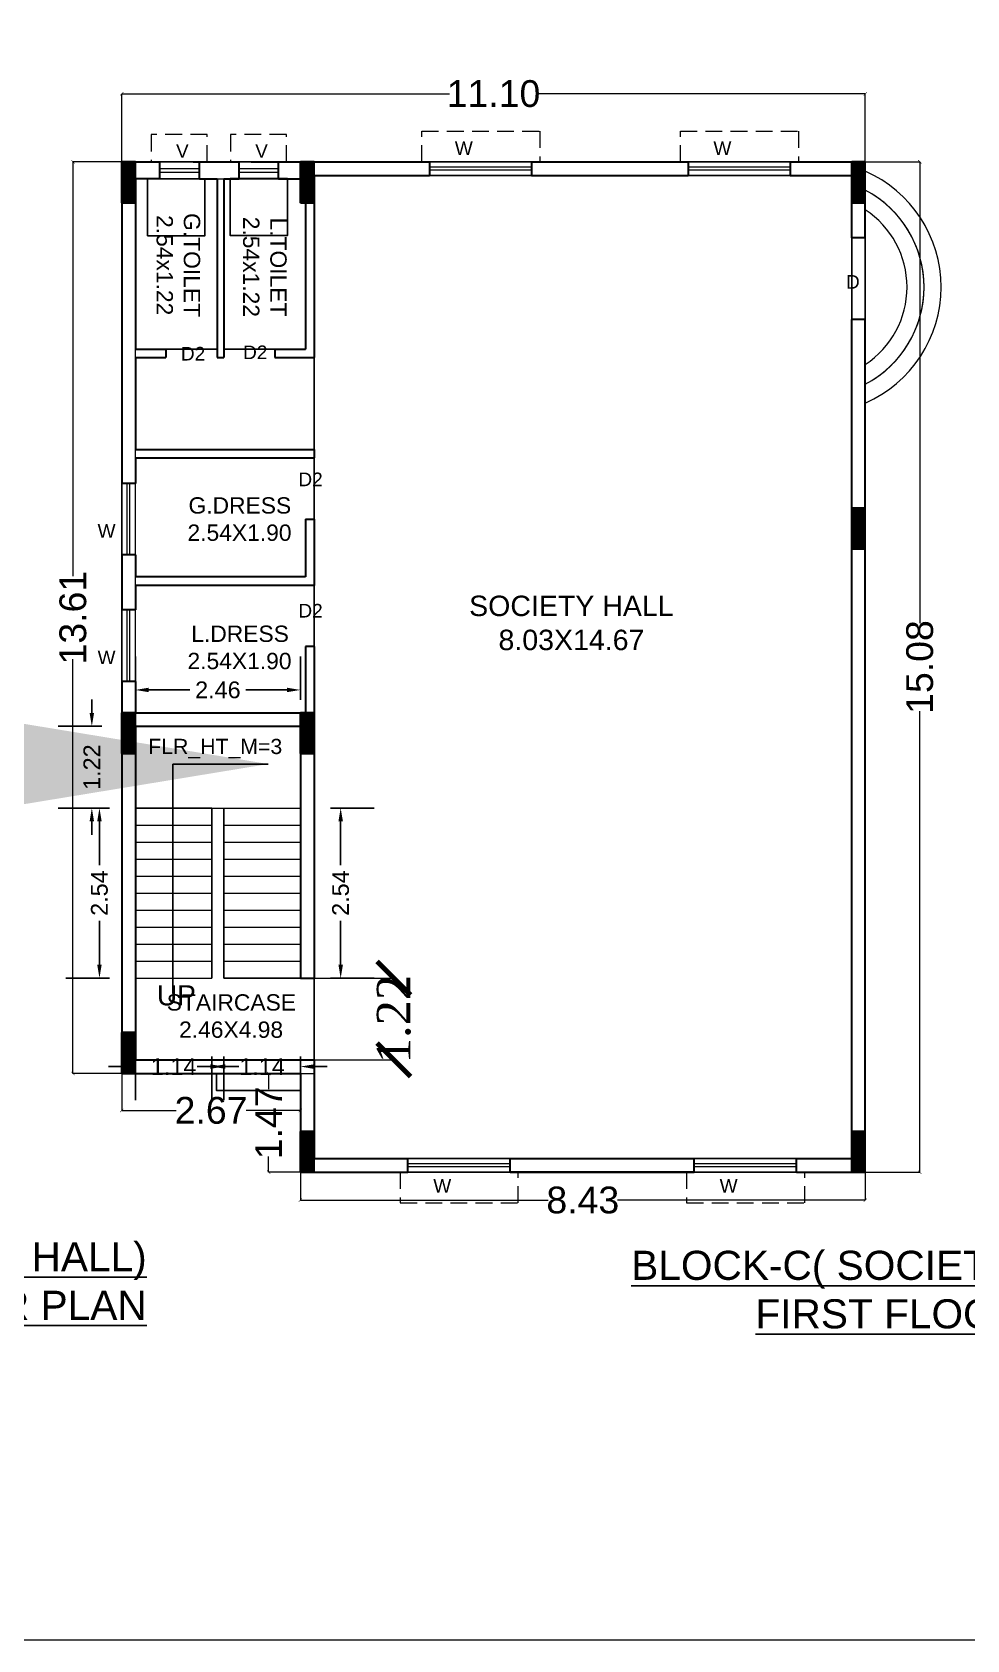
# Model space of a CAD drawing. Header units: metres. Extents: x 0 to 63445, y 32357 to 32804.
# Drawn here: x 63250.41 to 63264.36, y 32720.57 to 32744.57 of the extents above; entities that cross this region are included whole.
import ezdxf

# ---------------------------------------------------------------- set-up
doc = ezdxf.new("R2010")
doc.units = ezdxf.units.M
doc.header["$MEASUREMENT"] = 0
doc.header["$PDMODE"] = 34
doc.header["$PDSIZE"] = -10
doc.linetypes.add('DASHED2', pattern=[0.375, 0.25, -0.125])
doc.layers.get('0').update_dxf_attribs({"lineweight": 25})
for name, color, linetype, plot in [('BLK_3_FLR_1_BATH', 3, 'Continuous', False), ('BLK_3_FLR_1_BLT_UP_AREA', 14, 'Continuous', False), ('BLK_3_FLR_1_WATER_CLOSET', 2, 'Continuous', False)]:
    doc.layers.add(name, color=color, linetype=linetype, plot=plot)
doc.layers.add('BLK_3_FLR_1_CARPET_AREA', color=25, linetype='Continuous')
doc.layers.add('text', color=65, linetype='Continuous')
for name, color, linetype, lineweight in [('BLK_3_FLR_1_EXIT_WIDTH_DOOR', 7, 'Continuous', 0), ('BLK_3_FLR_1_STAIR_1', 7, 'Continuous', 0), ('BLK_3_FLR_1_STAIR_1_FLIGHT_1', 7, 'Continuous', 0), ('BLK_3_FLR_1_STAIR_1_FLIGHT_2', 7, 'Continuous', 0), ('BLK_3_FLR_1_STAIR_1_LANDING_1', 7, 'Continuous', 0), ('BLK_3_FLR_1_UNITFA', 7, 'Continuous', 0), ('COLUMN', 1, 'Continuous', 30), ('DIM', 56, 'Continuous', 20), ('ELEVATION', 142, 'Continuous', 9), ('STEPS', 114, 'Continuous', 20), ('TEXT-2', 65, 'Continuous', 18), ('wall', 7, 'Continuous', 30), ('window', 154, 'Continuous', 9)]:
    doc.layers.add(name, color=color, linetype=linetype, lineweight=lineweight)
doc.styles.add('AutoDCRFont', font='arial.ttf')
doc.styles.add('PreDCRFont', font='arial.ttf', dxfattribs={"height": 0.25})
doc.styles.add('small int', font='arial.ttf', dxfattribs={"height": 18})
doc.styles.get("Standard").update_dxf_attribs({"font": 'arial.ttf', "height": 0.4})
doc.styles.add('style2', font='arial.ttf', dxfattribs={"height": 0.25})
doc.styles.add('TNR', font='times.ttf', dxfattribs={"height": 0.5})
doc.dimstyles.new('ARCHANA', dxfattribs={"dimscale": 0, "dimtxt": 0.5, "dimasz": 0.5, "dimexe": 0, "dimexo": 0, "dimgap": 0, "dimtad": 0, "dimzin": 0, "dimdsep": 46, "dimtxsty": 'TNR', "dimblk": 'ARCHTICK', "dimcen": 0.09, "dimclrd": 36, "dimclre": 36, "dimclrt": 7, "dimadec": 0, "dimazin": 0, "dimtfac": 1, "dimtofl": 0, "dimtmove": 0, "dimatfit": 3, "dimldrblk": 'ARCHTICK', "dimfxl": 1, "dimfrac": 2, "dimtolj": 1, "dimtzin": 0, "dimlwd": -1, "dimlwe": -1, "dimarcsym": 0})
doc.dimstyles.new('Copy of Standard2', dxfattribs={"dimtxt": 0.25, "dimasz": 0.2, "dimexe": 0.5, "dimexo": 0.3, "dimgap": 0.09, "dimtad": 0, "dimtoh": 1, "dimzin": 0, "dimdsep": 46, "dimtxsty": 'PreDCRFont', "dimcen": 0.025, "dimdle": 0.1, "dimadec": 0, "dimazin": 0, "dimtfac": 1, "dimtofl": 0, "dimtmove": 2, "dimatfit": 3, "dimfxl": 0.18, "dimtolj": 1, "dimtzin": 0, "dimarcsym": 0})
doc.dimstyles.new('STD', dxfattribs={"dimtxt": 10, "dimasz": 10, "dimexe": 0, "dimexo": 0, "dimgap": 0.09, "dimtad": 0, "dimdec": 0, "dimzin": 0, "dimdsep": 46, "dimlunit": 4, "dimtxsty": 'small int', "dimcen": 0.09, "dimclrd": 75, "dimclre": 75, "dimadec": 0, "dimazin": 0, "dimtfac": 1, "dimtdec": 0, "dimtofl": 0, "dimtmove": 0, "dimatfit": 3, "dimfxl": 1, "dimtolj": 1, "dimtzin": 0, "dimarcsym": 0})

# ---------------------------------------------------------------- blocks, each defined once
blk = doc.blocks.new('A$C7D115503')
at = {"layer": 'COLUMN', "ltscale": 3}
h = blk.add_hatch(dxfattribs=at)
h.set_pattern_fill('ANSI31', color=256, style=0)
h.paths.add_polyline_path([(-14.36, -11.59), (-6.36, -11.59), (-6.36, 12.41), (-14.36, 12.41)])
at = {"layer": 'COLUMN', "ltscale": 0.05}
for p, q in [((-14.36, 12.41), (-6.36, 12.41)), ((-14.36, 12.41), (-14.36, -11.59)), ((-6.36, 12.41), (-6.36, -11.59)), ((-6.36, -11.59), (-14.36, -11.59))]:
    blk.add_line(p, q, dxfattribs=at)
blk = doc.blocks.new('_ArchTick')
at = {"color": 0, "linetype": 'ByBlock', "const_width": 0.15}
blk.add_lwpolyline([(-0.5, -0.5), (0.5, 0.5)], dxfattribs=at)
blk = doc.blocks.new('*D405')
at = {"layer": 'Defpoints', "color": 0, "ltscale": 3, "transparency": 16777216}
for p in [(63251.748, 32742.634), (63251.02, 32729.028), (63251.748, 32729.028)]:
    blk.add_point(p, dxfattribs=at)
at = {"layer": 'DIM', "ltscale": 3, "transparency": 16777216}
for p, q in [((63251.748, 32742.634), (63251.02, 32742.634)), ((63251.02, 32742.634), (63251.02, 32736.448)), ((63251.02, 32729.028), (63251.02, 32735.213)), ((63251.748, 32729.028), (63251.02, 32729.028))]:
    blk.add_line(p, q, dxfattribs=at)
at = {"layer": 'DIM', "ltscale": 3, "transparency": 16777216, "xscale": 0.05, "yscale": 0.05, "zscale": 0.05}
for p, rotation in [((63251.02, 32742.634), 90), ((63251.02, 32729.028), 270)]:
    blk.add_blockref('_ArchTick', p, dxfattribs=dict(at, rotation=rotation))
at = {"layer": 'DIM', "color": 7, "ltscale": 3, "transparency": 16777216, "insert": (63251.02, 32735.831), "char_height": 0.4, "attachment_point": 5, "rotation": 90}
blk.add_mtext('\\A1;13.61', dxfattribs=at)
blk = doc.blocks.new('*D406')
at = {"layer": 'Defpoints', "color": 0, "ltscale": 3, "transparency": 16777216}
for p in [(63251.748, 32729.028), (63254.415, 32729.028), (63254.415, 32728.475)]:
    blk.add_point(p, dxfattribs=at)
at = {"layer": 'DIM', "ltscale": 3, "transparency": 16777216}
for p, q in [((63251.748, 32729.028), (63251.748, 32728.475)), ((63254.415, 32729.028), (63254.415, 32728.475)), ((63251.748, 32728.475), (63252.559, 32728.475)), ((63254.415, 32728.475), (63253.604, 32728.475))]:
    blk.add_line(p, q, dxfattribs=at)
at = {"layer": 'DIM', "ltscale": 3, "transparency": 16777216, "xscale": 0.05, "yscale": 0.05, "zscale": 0.05, "rotation": 180}
blk.add_blockref('_ArchTick', (63251.748, 32728.475), dxfattribs=at)
at = {"layer": 'DIM', "ltscale": 3, "transparency": 16777216, "xscale": 0.05, "yscale": 0.05, "zscale": 0.05}
blk.add_blockref('_ArchTick', (63254.415, 32728.475), dxfattribs=at)
at = {"layer": 'DIM', "color": 7, "ltscale": 3, "transparency": 16777216, "insert": (63253.081, 32728.475), "char_height": 0.4, "attachment_point": 5}
blk.add_mtext('\\A1;2.67', dxfattribs=at)
blk = doc.blocks.new('*D407')
at = {"layer": 'Defpoints', "color": 0, "ltscale": 3, "transparency": 16777216}
for p in [(63254.415, 32729.028), (63253.941, 32727.554), (63254.415, 32727.554)]:
    blk.add_point(p, dxfattribs=at)
at = {"layer": 'DIM', "ltscale": 3, "transparency": 16777216}
for p, q in [((63254.415, 32729.028), (63253.941, 32729.028)), ((63253.941, 32729.028), (63253.941, 32728.792)), ((63253.941, 32727.554), (63253.941, 32727.79)), ((63254.415, 32727.554), (63253.941, 32727.554))]:
    blk.add_line(p, q, dxfattribs=at)
at = {"layer": 'DIM', "ltscale": 3, "transparency": 16777216, "xscale": 0.05, "yscale": 0.05, "zscale": 0.05}
for p, rotation in [((63253.941, 32729.028), 90), ((63253.941, 32727.554), 270)]:
    blk.add_blockref('_ArchTick', p, dxfattribs=dict(at, rotation=rotation))
at = {"layer": 'DIM', "color": 7, "ltscale": 3, "transparency": 16777216, "insert": (63253.941, 32728.291), "char_height": 0.4, "attachment_point": 5, "rotation": 90}
blk.add_mtext('\\A1;1.47', dxfattribs=at)
blk = doc.blocks.new('*D408')
at = {"layer": 'Defpoints', "color": 0, "ltscale": 3, "transparency": 16777216}
for p in [(63254.415, 32727.554), (63262.848, 32727.554), (63262.848, 32727.137)]:
    blk.add_point(p, dxfattribs=at)
at = {"layer": 'DIM', "ltscale": 3, "transparency": 16777216}
for p, q in [((63254.415, 32727.554), (63254.415, 32727.137)), ((63262.848, 32727.554), (63262.848, 32727.137)), ((63254.415, 32727.137), (63258.112, 32727.137)), ((63262.848, 32727.137), (63259.151, 32727.137))]:
    blk.add_line(p, q, dxfattribs=at)
at = {"layer": 'DIM', "ltscale": 3, "transparency": 16777216, "xscale": 0.05, "yscale": 0.05, "zscale": 0.05, "rotation": 180}
blk.add_blockref('_ArchTick', (63254.415, 32727.137), dxfattribs=at)
at = {"layer": 'DIM', "ltscale": 3, "transparency": 16777216, "xscale": 0.05, "yscale": 0.05, "zscale": 0.05}
blk.add_blockref('_ArchTick', (63262.848, 32727.137), dxfattribs=at)
at = {"layer": 'DIM', "color": 7, "ltscale": 3, "transparency": 16777216, "insert": (63258.631, 32727.137), "char_height": 0.4, "attachment_point": 5}
blk.add_mtext('\\A1;8.43', dxfattribs=at)
blk = doc.blocks.new('*D409')
at = {"layer": 'Defpoints', "color": 0, "ltscale": 3, "transparency": 16777216}
for p in [(63262.848, 32743.65), (63251.748, 32742.634), (63262.848, 32742.634)]:
    blk.add_point(p, dxfattribs=at)
at = {"layer": 'DIM', "ltscale": 3, "transparency": 16777216}
for p, q in [((63251.748, 32742.634), (63251.748, 32743.65)), ((63251.748, 32743.65), (63256.643, 32743.65)), ((63262.848, 32743.65), (63257.953, 32743.65)), ((63262.848, 32742.634), (63262.848, 32743.65))]:
    blk.add_line(p, q, dxfattribs=at)
at = {"layer": 'DIM', "ltscale": 3, "transparency": 16777216, "xscale": 0.05, "yscale": 0.05, "zscale": 0.05, "rotation": 180}
blk.add_blockref('_ArchTick', (63251.748, 32743.65), dxfattribs=at)
at = {"layer": 'DIM', "ltscale": 3, "transparency": 16777216, "xscale": 0.05, "yscale": 0.05, "zscale": 0.05}
blk.add_blockref('_ArchTick', (63262.848, 32743.65), dxfattribs=at)
at = {"layer": 'DIM', "color": 7, "ltscale": 3, "transparency": 16777216, "insert": (63257.298, 32743.65), "char_height": 0.4, "attachment_point": 5}
blk.add_mtext('\\A1;11.10', dxfattribs=at)
blk = doc.blocks.new('*D410')
at = {"layer": 'Defpoints', "color": 0, "ltscale": 3, "transparency": 16777216}
for p in [(63262.848, 32742.634), (63262.848, 32727.554), (63263.662, 32727.554)]:
    blk.add_point(p, dxfattribs=at)
at = {"layer": 'DIM', "ltscale": 3, "transparency": 16777216}
for p, q in [((63262.848, 32742.634), (63263.662, 32742.634)), ((63263.662, 32742.634), (63263.662, 32735.75)), ((63263.662, 32727.554), (63263.662, 32734.437)), ((63262.848, 32727.554), (63263.662, 32727.554))]:
    blk.add_line(p, q, dxfattribs=at)
at = {"layer": 'DIM', "ltscale": 3, "transparency": 16777216, "xscale": 0.05, "yscale": 0.05, "zscale": 0.05}
for p, rotation in [((63263.662, 32742.634), 90), ((63263.662, 32727.554), 270)]:
    blk.add_blockref('_ArchTick', p, dxfattribs=dict(at, rotation=rotation))
at = {"layer": 'DIM', "color": 7, "ltscale": 3, "transparency": 16777216, "insert": (63263.662, 32735.094), "char_height": 0.4, "attachment_point": 5, "rotation": 90}
blk.add_mtext('\\A1;15.08', dxfattribs=at)
blk = doc.blocks.new('*D393')
at = {"layer": 'BLK_3_FLR_1_STAIR_1_FLIGHT_1', "color": 0, "linetype": 'Continuous', "lineweight": -2, "transparency": 16777216}
for p, q in [((63251.565, 32732.99), (63250.915, 32732.99)), ((63251.415, 32732.79), (63251.415, 32732.136)), ((63251.415, 32730.65), (63251.415, 32731.304)), ((63251.565, 32730.45), (63250.915, 32730.45))]:
    blk.add_line(p, q, dxfattribs=at)
at = {"layer": 'BLK_3_FLR_1_STAIR_1_FLIGHT_1', "color": 0, "linetype": 'Continuous', "transparency": 16777216}
for points in [[(63251.382, 32732.79), (63251.448, 32732.79), (63251.415, 32732.99)], [(63251.382, 32730.65), (63251.448, 32730.65), (63251.415, 32730.45)]]:
    blk.add_solid(points, dxfattribs=at)
at = {"layer": 'Defpoints', "color": 0, "linetype": 'Continuous', "transparency": 16777216}
for p in [(63251.951, 32732.99), (63251.415, 32730.45), (63251.951, 32730.45)]:
    blk.add_point(p, dxfattribs=at)
at = {"layer": 'BLK_3_FLR_1_STAIR_1_FLIGHT_1', "color": 0, "linetype": 'Continuous', "transparency": 16777216, "insert": (63251.415, 32731.72), "char_height": 0.25, "attachment_point": 5, "rotation": 90, "style": 'PreDCRFont'}
blk.add_mtext('\\A1;2.54', dxfattribs=at)
blk = doc.blocks.new('*D394')
at = {"layer": 'BLK_3_FLR_1_STAIR_1_FLIGHT_1', "color": 0, "linetype": 'Continuous', "lineweight": -2, "transparency": 16777216}
for p, q in [((63251.951, 32729.281), (63251.951, 32728.631)), ((63253.094, 32729.281), (63253.094, 32728.631)), ((63251.751, 32729.131), (63251.551, 32729.131)), ((63253.294, 32729.131), (63253.494, 32729.131))]:
    blk.add_line(p, q, dxfattribs=at)
at = {"layer": 'BLK_3_FLR_1_STAIR_1_FLIGHT_1', "color": 0, "linetype": 'Continuous', "transparency": 16777216}
for points in [[(63251.751, 32729.164), (63251.751, 32729.097), (63251.951, 32729.131)], [(63253.294, 32729.164), (63253.294, 32729.097), (63253.094, 32729.131)]]:
    blk.add_solid(points, dxfattribs=at)
at = {"layer": 'Defpoints', "color": 0, "linetype": 'Continuous', "transparency": 16777216}
for p in [(63251.951, 32730.45), (63253.094, 32730.45), (63253.094, 32729.131)]:
    blk.add_point(p, dxfattribs=at)
at = {"layer": 'BLK_3_FLR_1_STAIR_1_FLIGHT_1', "color": 0, "linetype": 'Continuous', "transparency": 16777216, "insert": (63252.523, 32729.131), "char_height": 0.25, "attachment_point": 5, "style": 'PreDCRFont'}
blk.add_mtext('\\A1;1.14', dxfattribs=at)
blk = doc.blocks.new('*D395')
at = {"layer": 'BLK_3_FLR_1_STAIR_1_FLIGHT_2', "color": 0, "linetype": 'Continuous', "lineweight": -2, "transparency": 16777216}
for p, q in [((63254.866, 32732.99), (63255.516, 32732.99)), ((63255.016, 32732.79), (63255.016, 32732.136)), ((63255.016, 32730.65), (63255.016, 32731.304)), ((63254.866, 32730.45), (63255.516, 32730.45))]:
    blk.add_line(p, q, dxfattribs=at)
at = {"layer": 'BLK_3_FLR_1_STAIR_1_FLIGHT_2', "color": 0, "linetype": 'Continuous', "transparency": 16777216}
for points in [[(63254.983, 32732.79), (63255.05, 32732.79), (63255.016, 32732.99)], [(63254.983, 32730.65), (63255.05, 32730.65), (63255.016, 32730.45)]]:
    blk.add_solid(points, dxfattribs=at)
at = {"layer": 'Defpoints', "color": 0, "linetype": 'Continuous', "transparency": 16777216}
for p in [(63254.415, 32732.99), (63254.415, 32730.45), (63255.016, 32730.45)]:
    blk.add_point(p, dxfattribs=at)
at = {"layer": 'BLK_3_FLR_1_STAIR_1_FLIGHT_2', "color": 0, "linetype": 'Continuous', "transparency": 16777216, "insert": (63255.016, 32731.72), "char_height": 0.25, "attachment_point": 5, "rotation": 90, "style": 'PreDCRFont'}
blk.add_mtext('\\A1;2.54', dxfattribs=at)
blk = doc.blocks.new('*D396')
at = {"layer": 'BLK_3_FLR_1_STAIR_1_FLIGHT_2', "color": 0, "linetype": 'Continuous', "lineweight": -2, "transparency": 16777216}
for p, q in [((63253.272, 32729.281), (63253.272, 32728.631)), ((63254.415, 32729.281), (63254.415, 32728.631)), ((63253.072, 32729.131), (63252.872, 32729.131)), ((63254.615, 32729.131), (63254.815, 32729.131))]:
    blk.add_line(p, q, dxfattribs=at)
at = {"layer": 'BLK_3_FLR_1_STAIR_1_FLIGHT_2', "color": 0, "linetype": 'Continuous', "transparency": 16777216}
for points in [[(63253.072, 32729.164), (63253.072, 32729.097), (63253.272, 32729.131)], [(63254.615, 32729.164), (63254.615, 32729.097), (63254.415, 32729.131)]]:
    blk.add_solid(points, dxfattribs=at)
at = {"layer": 'Defpoints', "color": 0, "linetype": 'Continuous', "transparency": 16777216}
for p in [(63253.272, 32730.45), (63254.415, 32729.85), (63254.415, 32729.131)]:
    blk.add_point(p, dxfattribs=at)
at = {"layer": 'BLK_3_FLR_1_STAIR_1_FLIGHT_2', "color": 0, "linetype": 'Continuous', "transparency": 16777216, "insert": (63253.843, 32729.131), "char_height": 0.25, "attachment_point": 5, "style": 'PreDCRFont'}
blk.add_mtext('\\A1;1.14', dxfattribs=at)
blk = doc.blocks.new('*D397')
at = {"layer": 'BLK_3_FLR_1_STAIR_1_LANDING_1', "color": 0, "lineweight": -2, "transparency": 16777216}
for p, q in [((63251.301, 32734.409), (63251.301, 32734.609)), ((63251.451, 32734.209), (63250.801, 32734.209)), ((63251.451, 32732.99), (63250.801, 32732.99)), ((63251.301, 32732.79), (63251.301, 32732.59))]:
    blk.add_line(p, q, dxfattribs=at)
at = {"layer": 'BLK_3_FLR_1_STAIR_1_LANDING_1', "color": 0, "transparency": 16777216}
for points in [[(63251.268, 32734.409), (63251.335, 32734.409), (63251.301, 32734.209)], [(63251.268, 32732.79), (63251.335, 32732.79), (63251.301, 32732.99)]]:
    blk.add_solid(points, dxfattribs=at)
at = {"layer": 'Defpoints', "color": 0, "transparency": 16777216}
for p in [(63251.301, 32734.209), (63251.951, 32734.209), (63251.951, 32732.99)]:
    blk.add_point(p, dxfattribs=at)
at = {"layer": 'BLK_3_FLR_1_STAIR_1_LANDING_1', "color": 0, "transparency": 16777216, "insert": (63251.301, 32733.6), "char_height": 0.25, "attachment_point": 5, "rotation": 90, "style": 'PreDCRFont'}
blk.add_mtext('\\A1;1.22', dxfattribs=at)
blk = doc.blocks.new('*D398')
at = {"layer": 'BLK_3_FLR_1_STAIR_1_LANDING_1', "color": 0, "lineweight": -2, "transparency": 16777216}
for p, q in [((63251.951, 32734.602), (63251.951, 32735.252)), ((63254.415, 32734.602), (63254.415, 32735.252)), ((63252.151, 32734.752), (63252.766, 32734.752)), ((63254.215, 32734.752), (63253.6, 32734.752))]:
    blk.add_line(p, q, dxfattribs=at)
at = {"layer": 'BLK_3_FLR_1_STAIR_1_LANDING_1', "color": 0, "transparency": 16777216}
for points in [[(63252.151, 32734.785), (63252.151, 32734.719), (63251.951, 32734.752)], [(63254.215, 32734.785), (63254.215, 32734.719), (63254.415, 32734.752)]]:
    blk.add_solid(points, dxfattribs=at)
at = {"layer": 'Defpoints', "color": 0, "transparency": 16777216}
for p in [(63254.415, 32734.752), (63251.951, 32734.209), (63254.415, 32734.209)]:
    blk.add_point(p, dxfattribs=at)
at = {"layer": 'BLK_3_FLR_1_STAIR_1_LANDING_1', "color": 0, "transparency": 16777216, "insert": (63253.183, 32734.752), "char_height": 0.25, "attachment_point": 5, "style": 'PreDCRFont'}
blk.add_mtext('\\A1;2.46', dxfattribs=at)
blk = doc.blocks.new('*D446')
at = {"layer": 'BLK_3_FLR_1_EXIT_WIDTH_DOOR', "color": 36, "ltscale": 0.5, "transparency": 16777216}
for p, q in [((63254.618, 32730.45), (63255.811, 32730.45)), ((63255.811, 32730.45), (63255.811, 32730.428)), ((63254.618, 32729.231), (63255.811, 32729.231)), ((63255.811, 32729.231), (63255.811, 32729.253))]:
    blk.add_line(p, q, dxfattribs=at)
at = {"layer": 'Defpoints', "color": 0, "ltscale": 0.5, "transparency": 16777216}
for p in [(63254.618, 32730.45), (63255.811, 32730.45), (63254.618, 32729.231)]:
    blk.add_point(p, dxfattribs=at)
at = {"layer": 'BLK_3_FLR_1_EXIT_WIDTH_DOOR', "color": 36, "ltscale": 0.5, "transparency": 16777216, "xscale": 0.5, "yscale": 0.5, "zscale": 0.5}
for p, rotation in [((63255.811, 32730.45), 90), ((63255.811, 32729.231), 270)]:
    blk.add_blockref('_ArchTick', p, dxfattribs=dict(at, rotation=rotation))
at = {"layer": 'BLK_3_FLR_1_EXIT_WIDTH_DOOR', "color": 7, "ltscale": 0.5, "transparency": 16777216, "insert": (63255.811, 32729.84), "char_height": 0.5, "attachment_point": 5, "rotation": 90, "style": 'TNR'}
blk.add_mtext('\\A1;1.22', dxfattribs=at)

msp = doc.modelspace()

# ---------------------------------------------------------------- linework, layer by layer
at = {"layer": 'BLK_3_FLR_1_BATH', "color": 3, "ltscale": 0.5}
for points in [[(63251.9511, 32739.8394), (63253.1703, 32739.8394), (63253.1703, 32742.3795), (63251.9511, 32742.3795)], [(63253.2719, 32742.3795), (63254.4912, 32742.3795), (63254.4912, 32739.8394), (63253.2719, 32739.8394)]]:
    msp.add_lwpolyline(points, close=True, dxfattribs=at)
at = {"layer": 'BLK_3_FLR_1_BLT_UP_AREA', "color": 14}
msp.add_lwpolyline([(63251.7479, 32742.6335), (63262.848, 32742.6335), (63262.848, 32727.5543), (63254.415, 32727.5543), (63254.415, 32728.7735), (63253.1649, 32728.7735), (63253.1649, 32729.0275), (63251.7479, 32729.0275), (63251.7479, 32742.6335)], close=True, dxfattribs=at)
at = {"layer": 'BLK_3_FLR_1_CARPET_AREA', "color": 14}
msp.add_lwpolyline([(63254.6181, 32742.4303), (63262.6448, 32742.4303), (63262.6448, 32727.7575), (63254.6181, 32727.7575)], close=True, dxfattribs=at)
at = {"layer": 'BLK_3_FLR_1_STAIR_1'}
msp.add_lwpolyline([(63251.7479, 32729.0275), (63254.6182, 32729.0275), (63254.6182, 32734.4125), (63251.7479, 32734.4125)], close=True, dxfattribs=at)
at = {"layer": 'BLK_3_FLR_1_STAIR_1_FLIGHT_1', "color": 3}
for p, q in [((63251.9511, 32732.99), (63253.0941, 32732.99)), ((63251.9511, 32732.736), (63253.0941, 32732.736)), ((63251.9511, 32732.482), (63253.0941, 32732.482)), ((63251.9511, 32732.228), (63253.0941, 32732.228)), ((63251.9511, 32731.974), (63253.0941, 32731.974)), ((63251.9511, 32731.72), (63253.0941, 32731.72)), ((63251.9511, 32731.466), (63253.0941, 32731.466)), ((63251.9511, 32731.212), (63253.0941, 32731.212)), ((63251.9511, 32730.958), (63253.0941, 32730.958)), ((63251.9511, 32730.704), (63253.0941, 32730.704)), ((63251.9511, 32730.4499), (63253.0941, 32730.4499))]:
    msp.add_line(p, q, dxfattribs=at)
at = {"layer": 'BLK_3_FLR_1_STAIR_1_FLIGHT_1'}
msp.add_lwpolyline([(63251.9511, 32730.4499), (63253.0941, 32730.4499), (63253.0941, 32732.99), (63251.9511, 32732.99)], close=True, dxfattribs=at)
at = {"layer": 'BLK_3_FLR_1_STAIR_1_FLIGHT_2', "color": 3}
for p, q in [((63253.2719, 32732.99), (63254.415, 32732.99)), ((63253.2719, 32732.736), (63254.415, 32732.736)), ((63253.2719, 32732.482), (63254.415, 32732.482)), ((63253.2719, 32732.228), (63254.415, 32732.228)), ((63253.2719, 32731.974), (63254.415, 32731.974)), ((63253.2719, 32731.72), (63254.415, 32731.72)), ((63253.2719, 32731.466), (63254.415, 32731.466)), ((63253.2719, 32731.212), (63254.415, 32731.212)), ((63253.2719, 32730.958), (63254.415, 32730.958)), ((63253.2719, 32730.704), (63254.415, 32730.704)), ((63253.2719, 32730.4499), (63254.415, 32730.4499))]:
    msp.add_line(p, q, dxfattribs=at)
at = {"layer": 'BLK_3_FLR_1_STAIR_1_FLIGHT_2'}
msp.add_lwpolyline([(63254.415, 32730.4499), (63253.2719, 32730.4499), (63253.2719, 32732.99), (63254.415, 32732.99)], close=True, dxfattribs=at)
at = {"layer": 'BLK_3_FLR_1_STAIR_1_LANDING_1'}
msp.add_lwpolyline([(63251.9511, 32732.99), (63254.415, 32732.99), (63254.415, 32734.2093), (63251.9511, 32734.2093)], close=True, dxfattribs=at)
at = {"layer": 'BLK_3_FLR_1_UNITFA', "color": 8, "ltscale": 0.5}
msp.add_lwpolyline([(63254.6182, 32742.4303), (63262.6448, 32742.4303), (63262.6448, 32727.7575), (63254.6182, 32727.7575), (63254.6182, 32734.4125), (63251.9511, 32734.4125), (63251.9511, 32742.3795), (63254.4912, 32742.3795)], close=True, dxfattribs=at)
at = {"layer": 'BLK_3_FLR_1_WATER_CLOSET', "color": 3, "ltscale": 0.5}
for points in [[(63252.1324, 32742.3795), (63252.989, 32742.3795), (63252.989, 32741.5307), (63252.1324, 32741.5307)], [(63253.3661, 32742.3839), (63254.2227, 32742.3839), (63254.2227, 32741.5352), (63253.3661, 32741.5352)]]:
    msp.add_lwpolyline(points, close=True, dxfattribs=at)
at = {"layer": 'ELEVATION', "ltscale": 20}
msp.add_lwpolyline([(63164.5545, 32720.575), (63295.8612, 32720.575), (63295.8612, 32804.4763), (63164.5545, 32804.4763)], close=True, dxfattribs=at)
at = {"layer": 'STEPS'}
for p, q in [((63251.9511, 32732.99), (63254.415, 32732.99)), ((63253.0941, 32732.99), (63253.0941, 32730.4499)), ((63253.2719, 32732.99), (63253.2719, 32730.4499)), ((63251.9511, 32732.736), (63253.0941, 32732.736)), ((63253.2719, 32732.736), (63254.415, 32732.736)), ((63251.9511, 32732.482), (63253.0941, 32732.482)), ((63253.2719, 32732.482), (63254.415, 32732.482)), ((63251.9511, 32732.228), (63253.0941, 32732.228)), ((63253.2719, 32732.228), (63254.415, 32732.228)), ((63251.9511, 32731.974), (63253.0941, 32731.974)), ((63253.2719, 32731.974), (63254.415, 32731.974)), ((63251.9511, 32731.72), (63253.0941, 32731.72)), ((63253.2719, 32731.72), (63254.415, 32731.72)), ((63251.9511, 32731.466), (63253.0941, 32731.466)), ((63253.2719, 32731.466), (63254.415, 32731.466)), ((63251.9511, 32731.212), (63253.0941, 32731.212)), ((63253.2719, 32731.212), (63254.415, 32731.212)), ((63251.9511, 32730.958), (63253.0941, 32730.958)), ((63253.2719, 32730.958), (63254.415, 32730.958)), ((63251.9511, 32730.704), (63253.0941, 32730.704)), ((63253.2719, 32730.704), (63254.415, 32730.704)), ((63251.9511, 32730.4499), (63253.0941, 32730.4499)), ((63253.2719, 32730.4499), (63254.415, 32730.4499))]:
    msp.add_line(p, q, dxfattribs=at)
for radius, start, end in [(1.8874, 293.61715, 66.38285), (1.6334, 297.57592, 62.42408), (1.6334, 303.24143, 56.75857), (1.3794, 303.24143, 56.75857)]:
    msp.add_arc((63262.0919, 32740.7636), radius, start, end, dxfattribs=at)
at = {"layer": 'wall'}
for p, q in [((63251.7479, 32742.6335), (63251.7479, 32737.8336)), ((63252.8152, 32742.6335), (63253.5, 32742.6335)), ((63253.6778, 32742.6335), (63254.3642, 32742.6335)), ((63254.3642, 32742.6335), (63256.3418, 32742.6335)), ((63257.8658, 32742.6335), (63260.2024, 32742.6335)), ((63261.7264, 32742.6335), (63262.848, 32742.6335)), ((63262.848, 32741.4999), (63262.848, 32742.6335)), ((63251.9511, 32742.3795), (63251.9511, 32739.8394)), ((63252.9079, 32742.3795), (63253.1703, 32742.3795)), ((63253.1703, 32742.3795), (63253.1703, 32739.7124)), ((63253.2719, 32742.3795), (63253.2719, 32739.7124)), ((63253.2719, 32742.3795), (63253.5024, 32742.3795)), ((63254.4912, 32742.3795), (63254.4912, 32739.8394)), ((63254.6182, 32742.4303), (63254.6182, 32739.7124)), ((63254.6182, 32742.4303), (63256.3418, 32742.4303)), ((63257.8658, 32742.4303), (63260.2024, 32742.4303)), ((63261.7264, 32742.4303), (63262.6448, 32742.4303)), ((63262.6448, 32741.4999), (63262.6448, 32742.4303)), ((63262.848, 32741.4999), (63262.6448, 32741.4999)), ((63262.6448, 32727.7575), (63262.6448, 32740.2807)), ((63262.848, 32740.2807), (63262.6448, 32740.2807)), ((63262.848, 32727.5543), (63262.848, 32740.2807)), ((63251.9511, 32739.8394), (63252.4083, 32739.8394)), ((63252.4083, 32739.8394), (63252.4083, 32739.7124)), ((63254.0339, 32739.8394), (63254.0339, 32739.7124)), ((63254.0339, 32739.8394), (63254.4912, 32739.8394)), ((63251.9511, 32739.7124), (63251.9511, 32738.3408)), ((63251.9511, 32739.7124), (63252.4083, 32739.7124)), ((63253.1703, 32739.7124), (63253.2719, 32739.7124)), ((63254.0339, 32739.7124), (63254.6182, 32739.7124)), ((63251.9511, 32738.3408), (63254.6182, 32738.3408)), ((63251.9511, 32738.2138), (63251.9511, 32737.8336)), ((63251.9511, 32738.2138), (63254.6182, 32738.2138)), ((63254.6182, 32738.3408), (63254.6182, 32738.2138)), ((63254.4912, 32737.2993), (63254.4912, 32736.4381)), ((63254.4912, 32737.2993), (63254.6182, 32737.2993)), ((63254.6182, 32737.2993), (63254.6182, 32736.3131)), ((63251.7479, 32736.7667), (63251.7479, 32735.9467)), ((63251.9511, 32736.7667), (63251.9511, 32736.4381)), ((63251.9511, 32736.3131), (63251.9511, 32735.9467)), ((63254.4912, 32735.3987), (63254.4912, 32734.4125)), ((63254.6182, 32735.3987), (63254.6182, 32730.4499)), ((63251.7479, 32734.8798), (63251.7479, 32729.0275)), ((63251.9511, 32734.8798), (63251.9511, 32734.4125)), ((63251.9511, 32734.4125), (63254.4912, 32734.4125)), ((63251.9511, 32734.2093), (63251.9511, 32729.2307)), ((63251.9511, 32734.2093), (63254.415, 32734.2093)), ((63254.415, 32734.2093), (63254.415, 32730.4499)), ((63251.7479, 32729.0275), (63251.9511, 32729.0275)), ((63251.9511, 32729.2307), (63254.6182, 32729.2307)), ((63251.9511, 32729.0275), (63254.415, 32729.0275)), ((63254.415, 32729.0275), (63254.415, 32727.5543)), ((63254.6182, 32729.2307), (63254.6182, 32727.7575)), ((63254.6182, 32727.7575), (63256.0203, 32727.7575)), ((63257.5444, 32727.7575), (63260.2954, 32727.7575)), ((63261.8194, 32727.7575), (63262.6448, 32727.7575)), ((63254.415, 32727.5543), (63256.0203, 32727.5543)), ((63257.5444, 32727.5543), (63260.2954, 32727.5543)), ((63261.8194, 32727.5543), (63262.848, 32727.5543))]:
    msp.add_line(p, q, dxfattribs=at)
at = {"layer": 'wall', "ltscale": 0.5}
for p, q in [((63251.7479, 32742.6335), (63252.3181, 32742.6335)), ((63254.4912, 32736.4381), (63251.9511, 32736.4381)), ((63254.6182, 32736.3131), (63251.9511, 32736.3131)), ((63254.6182, 32735.3987), (63254.4912, 32735.3987)), ((63254.415, 32730.4499), (63254.6182, 32730.4499))]:
    msp.add_line(p, q, dxfattribs=at)
at = {"layer": 'wall', "ltscale": 3}
for p, q in [((63252.3181, 32742.3795), (63252.3181, 32742.6335)), ((63252.9079, 32742.3795), (63252.9079, 32742.6335)), ((63253.5, 32742.3795), (63253.5, 32742.6335)), ((63254.0898, 32742.3795), (63254.0898, 32742.6335)), ((63256.3418, 32742.6335), (63256.3418, 32742.4303)), ((63257.8658, 32742.6335), (63257.8658, 32742.4303)), ((63260.2024, 32742.6335), (63260.2024, 32742.4303)), ((63261.7264, 32742.6335), (63261.7264, 32742.4303)), ((63251.9511, 32737.8336), (63251.7479, 32737.8336)), ((63251.9511, 32736.7667), (63251.7479, 32736.7667)), ((63251.9511, 32735.9467), (63251.7479, 32735.9467)), ((63251.9511, 32734.8798), (63251.7479, 32734.8798)), ((63256.0203, 32727.5543), (63256.0203, 32727.7575)), ((63257.5444, 32727.5543), (63257.5444, 32727.7575)), ((63260.2954, 32727.5543), (63260.2954, 32727.7575)), ((63261.8194, 32727.5543), (63261.8194, 32727.7575))]:
    msp.add_line(p, q, dxfattribs=at)
at = {"layer": 'wall', "ltscale": 0.1}
msp.add_line((63252.3181, 32742.3795), (63251.9511, 32742.3795), dxfattribs=at)
at = {"layer": 'wall', "ltscale": 0.05}
for p, q in [((63252.9079, 32742.3795), (63253.0447, 32742.3795)), ((63254.0898, 32742.3795), (63254.4912, 32742.3795))]:
    msp.add_line(p, q, dxfattribs=at)
at = {"layer": 'wall'}
for points in [[(63257.8658, 32742.6335), (63260.2024, 32742.6335)], [(63260.2954, 32727.5543), (63257.5444, 32727.5543)]]:
    msp.add_lwpolyline(points, dxfattribs=at)
at = {"layer": 'window'}
for p, q in [((63252.9067, 32742.6335), (63252.3181, 32742.6335)), ((63252.3181, 32742.5336), (63252.9079, 32742.5336)), ((63252.3181, 32742.4795), (63252.9079, 32742.4794)), ((63252.9067, 32742.6335), (63252.9079, 32742.6335)), ((63252.9067, 32742.5336), (63252.9079, 32742.5336)), ((63252.9067, 32742.4795), (63252.9079, 32742.4795)), ((63254.0887, 32742.6335), (63253.5, 32742.6335)), ((63253.5, 32742.5336), (63254.0898, 32742.5336)), ((63253.5, 32742.4795), (63254.0898, 32742.4794)), ((63254.0887, 32742.6335), (63254.0898, 32742.6335)), ((63254.0887, 32742.5336), (63254.0898, 32742.5336)), ((63254.0887, 32742.4795), (63254.0898, 32742.4795)), ((63257.8658, 32742.6335), (63256.3427, 32742.6335)), ((63257.8658, 32742.5536), (63256.3427, 32742.5536)), ((63257.8658, 32742.5103), (63256.3427, 32742.5103)), ((63261.7264, 32742.6335), (63260.2033, 32742.6335)), ((63261.7264, 32742.5536), (63260.2033, 32742.5536)), ((63261.7264, 32742.5103), (63260.2033, 32742.5103)), ((63252.3181, 32742.3795), (63253.1703, 32742.3795)), ((63252.3192, 32742.3795), (63252.3205, 32742.3795)), ((63252.9067, 32742.3795), (63252.9079, 32742.3795)), ((63254.0887, 32742.3839), (63253.5, 32742.3839)), ((63253.5012, 32742.3795), (63253.5024, 32742.3795)), ((63254.0887, 32742.3795), (63254.0898, 32742.3795)), ((63257.8658, 32742.4303), (63256.3427, 32742.4303)), ((63261.7264, 32742.4303), (63260.2033, 32742.4303)), ((63251.7479, 32736.7667), (63251.7479, 32737.8326)), ((63251.8278, 32736.7667), (63251.8278, 32737.8326)), ((63251.8711, 32736.7667), (63251.8711, 32737.8326)), ((63251.9511, 32736.7667), (63251.9511, 32737.8336)), ((63251.7479, 32734.8851), (63251.7479, 32735.9457)), ((63251.8278, 32734.8851), (63251.8278, 32735.9457)), ((63251.8711, 32734.8851), (63251.8711, 32735.9457)), ((63251.9511, 32734.8798), (63251.9511, 32735.9467)), ((63257.5444, 32727.7575), (63256.0212, 32727.7575)), ((63257.5444, 32727.6775), (63256.0212, 32727.6775)), ((63257.5444, 32727.6342), (63256.0212, 32727.6342)), ((63261.8194, 32727.7575), (63260.2963, 32727.7575)), ((63261.8194, 32727.6775), (63260.2963, 32727.6775)), ((63261.8194, 32727.6342), (63260.2963, 32727.6342)), ((63257.5444, 32727.5543), (63256.0212, 32727.5543)), ((63261.8194, 32727.5543), (63260.2963, 32727.5543))]:
    msp.add_line(p, q, dxfattribs=at)
at = {"layer": 'window', "color": 8, "linetype": 'DASHED2'}
for points in [[(63253.023, 32742.6335), (63253.023, 32743.0399), (63252.1891, 32743.0399), (63252.1891, 32742.6335)], [(63254.205, 32742.6335), (63254.205, 32743.0399), (63253.371, 32743.0399), (63253.371, 32742.6335)], [(63256.2275, 32742.6335), (63256.2275, 32743.0907), (63257.9897, 32743.0907), (63257.9897, 32742.6335)], [(63260.0882, 32742.6335), (63260.0882, 32743.0907), (63261.8503, 32743.0907), (63261.8503, 32742.6335)], [(63255.9061, 32727.5543), (63255.9061, 32727.097), (63257.6682, 32727.097), (63257.6682, 32727.5543)], [(63260.1812, 32727.5543), (63260.1812, 32727.097), (63261.9433, 32727.097), (63261.9433, 32727.5543)]]:
    msp.add_lwpolyline(points, dxfattribs=at)

# ---------------------------------------------------------------- block references
at = {"layer": 'COLUMN', "ltscale": 0.05, "xscale": -0.025400733691282, "yscale": 0.025400733691282, "zscale": 0.025400733691282, "rotation": 180}
for p in [(63252.1127, 32742.3392), (63254.7798, 32742.3392), (63263.0096, 32742.3392), (63263.0096, 32737.172), (63252.1127, 32734.1182), (63254.7798, 32734.1182), (63252.1127, 32729.3428), (63254.7798, 32727.8696), (63263.0096, 32727.8696)]:
    msp.add_blockref('A$C7D115503', p, dxfattribs=at)

# ---------------------------------------------------------------- texts
at = {"linetype": 'Continuous', "style": 'style2'}
msp.add_text('UP', height=0.3, dxfattribs=at).set_placement((63252.2728, 32730.0439))
at = {"layer": 'BLK_3_FLR_1_STAIR_1', "insert": (63254.1436, 32734.0224), "char_height": 0.22694, "width": 2.420734, "attachment_point": 3}
msp.add_mtext('FLR_HT_M=3', dxfattribs=at)
at = {"layer": 'text', "char_height": 0.243875, "width": 6.463095, "attachment_point": 7, "rotation": 270}
for s, insert in [('\\pi2.4679,t5.63827;G.TOILET\\P\\pi2.49726,tz;2.54x1.22', (63252.2646, 32744.3369)), ('\\pi2.50907,t5.67944;L.TOILET\\P\\pi2.49726,tz;2.54x1.22', (63253.5555, 32744.3118))]:
    msp.add_mtext(s, dxfattribs=dict(at, insert=insert))
at = {"layer": 'text'}
for s, insert, char_height, width, attachment_point in [('\\pi2.84996;D', (63259.7102, 32740.7406), 0.203206, 5.867919, 7), ('\\pi2.77095;D2', (63249.8602, 32739.6688), 0.203206, 5.867919, 7), ('\\pi2.77095;D2', (63250.7886, 32739.6894), 0.203206, 5.867919, 7), ('\\pi2.77095;D2', (63251.6143, 32737.793), 0.203206, 5.867919, 7), ('\\pi2.48279;G.DRESS\\P\\pi2.46798;2.54X1.90', (63250.2616, 32736.9739), 0.243875, 6.463095, 7), ('\\pi2.77095;D2', (63251.6143, 32735.833), 0.203206, 5.867919, 7), ('\\pi2.53009;SOCIETY HALL\\P\\pi2.96843;8.03X14.67', (63254.4039, 32735.3419), 0.304843, 8.078869, 7), ('\\pi2.52396;L.DRESS\\P\\pi2.46798;2.54X1.90', (63250.2616, 32735.0587), 0.243875, 6.463095, 7), ('\\pi2.28283;STAIRCASE\\P\\pi2.46732;2.46X4.98', (63250.1361, 32729.5565), 0.243875, 6.463095, 7), ('{\\LBLOCK-C( SOCIETY HALL)\\PGROUND FLOOR PLAN }', (63252.121, 32725.3447), 0.434262, 16.316506, 9), ('{\\LBLOCK-C( SOCIETY HALL)\\PFIRST FLOOR PLAN }', (63266.9712, 32725.2176), 0.434262, 16.316506, 9)]:
    msp.add_mtext(s, dxfattribs=dict(at, insert=insert, char_height=char_height, width=width, attachment_point=attachment_point))
at = {"layer": 'TEXT-2', "char_height": 0.2032, "width": 0.183842, "style": 'AutoDCRFont'}
for s, insert, attachment_point in [('W', (63256.9884, 32742.9384), 3), ('W', (63260.849, 32742.9384), 3), ('V', (63252.7475, 32742.8975), 3), ('V', (63253.9294, 32742.8975), 3), ('W', (63251.6553, 32737.2272), 3), ('W', (63251.6553, 32735.3403), 3), ('W', (63256.6669, 32727.2493), 9), ('W', (63260.942, 32727.2493), 9)]:
    msp.add_mtext(s, dxfattribs=dict(at, insert=insert, attachment_point=attachment_point))

# ---------------------------------------------------------------- dimensions: what is measured, and where the dimension line sits
at = {"layer": 'BLK_3_FLR_1_EXIT_WIDTH_DOOR', "color": 1, "ltscale": 0.5}
dim = msp.add_linear_dim(base=(63255.8111, 32730.4499), p1=(63254.6182, 32729.2307), p2=(63254.6182, 32730.4499), angle=90, dimstyle='ARCHANA', override={"dimscale": 1, "dimfxl": 6, "dimarcsym": 1}, dxfattribs=at)
dim.commit()
dim.dimension.update_dxf_attribs({"geometry": '*D446', "text_midpoint": (63255.8111, 32729.8403)})
at = {"layer": 'BLK_3_FLR_1_STAIR_1_FLIGHT_1', "color": 1, "linetype": 'Continuous'}
dim = msp.add_linear_dim(base=(63251.415, 32730.4499), p1=(63251.9511, 32732.99), p2=(63251.9511, 32730.4499), angle=90, dimstyle='Copy of Standard2', override={"dimpost": '\\X', "dimfxl": 0.15, "dimfxlon": 1}, dxfattribs=at)
dim.commit()
dim.dimension.update_dxf_attribs({"geometry": '*D393', "text_midpoint": (63251.415, 32731.72)})
at = {"layer": 'BLK_3_FLR_1_STAIR_1_FLIGHT_1', "color": 2, "linetype": 'Continuous'}
dim = msp.add_linear_dim(base=(63253.0941, 32729.1307), p1=(63251.9511, 32730.4499), p2=(63253.0941, 32730.4499), dimstyle='Copy of Standard2', override={"dimpost": '\\X', "dimfxl": 0.15, "dimfxlon": 1}, dxfattribs=at)
dim.commit()
dim.dimension.update_dxf_attribs({"geometry": '*D394', "text_midpoint": (63252.5226, 32729.1307)})
at = {"layer": 'BLK_3_FLR_1_STAIR_1_FLIGHT_2', "color": 1, "linetype": 'Continuous'}
dim = msp.add_linear_dim(base=(63255.0163, 32730.4499), p1=(63254.415, 32732.99), p2=(63254.415, 32730.4499), angle=90, dimstyle='Copy of Standard2', override={"dimpost": '\\X', "dimfxl": 0.15, "dimfxlon": 1}, dxfattribs=at)
dim.commit()
dim.dimension.update_dxf_attribs({"geometry": '*D395', "text_midpoint": (63255.0163, 32731.72)})
at = {"layer": 'BLK_3_FLR_1_STAIR_1_FLIGHT_2', "color": 2, "linetype": 'Continuous'}
dim = msp.add_linear_dim(base=(63254.415, 32729.1307), p1=(63253.2719, 32730.4499), p2=(63254.415, 32729.8499), dimstyle='Copy of Standard2', override={"dimpost": '\\X', "dimfxl": 0.15, "dimfxlon": 1}, dxfattribs=at)
dim.commit()
dim.dimension.update_dxf_attribs({"geometry": '*D396', "text_midpoint": (63253.8434, 32729.1307)})
at = {"layer": 'BLK_3_FLR_1_STAIR_1_LANDING_1', "color": 1}
dim = msp.add_linear_dim(base=(63254.415, 32734.7521), p1=(63251.9511, 32734.2093), p2=(63254.415, 32734.2093), dimstyle='Copy of Standard2', override={"dimpost": '\\X', "dimfxl": 0.15, "dimfxlon": 1}, dxfattribs=at)
dim.commit()
dim.dimension.update_dxf_attribs({"geometry": '*D398', "text_midpoint": (63253.183, 32734.7521)})
at = {"layer": 'BLK_3_FLR_1_STAIR_1_LANDING_1', "color": 2}
dim = msp.add_linear_dim(base=(63251.3014, 32734.2093), p1=(63251.9511, 32732.99), p2=(63251.9511, 32734.2093), angle=90, dimstyle='Copy of Standard2', override={"dimpost": '\\X', "dimfxl": 0.15, "dimfxlon": 1}, dxfattribs=at)
dim.commit()
dim.dimension.update_dxf_attribs({"geometry": '*D397', "text_midpoint": (63251.3014, 32733.5996)})
at = {"layer": 'DIM', "ltscale": 3}
for base, p1, p2, picture, middle in [((63262.848, 32743.65), (63251.7479, 32742.6335), (63262.848, 32742.6335), '*D409', (63257.2979, 32743.65)), ((63254.415, 32728.4752), (63251.7479, 32729.0275), (63254.415, 32729.0275), '*D406', (63253.0814, 32728.4752)), ((63262.848, 32727.1373), (63254.415, 32727.5543), (63262.848, 32727.5543), '*D408', (63258.6315, 32727.1373))]:
    dim = msp.add_linear_dim(base=base, p1=p1, p2=p2, dimstyle='ARCHANA', override={"dimscale": 1, "dimtxt": 0.278, "dimasz": 0.05, "dimtxsty": 'Standard', "dimclrd": 256, "dimclre": 256, "dimfxl": 5, "dimfxlon": 1, "dimarcsym": 1}, dxfattribs=at)
    dim.commit()
    dim.dimension.update_dxf_attribs({"geometry": picture, "text_midpoint": middle})
for base, p1, p2, picture, middle in [((63251.02, 32729.0275), (63251.7479, 32742.6335), (63251.7479, 32729.0275), '*D405', (63251.02, 32735.8305)), ((63263.6623, 32727.5543), (63262.848, 32742.6335), (63262.848, 32727.5543), '*D410', (63263.6623, 32735.0939)), ((63253.9413, 32727.5543), (63254.415, 32729.0275), (63254.415, 32727.5543), '*D407', (63253.9413, 32728.2909))]:
    dim = msp.add_linear_dim(base=base, p1=p1, p2=p2, angle=90, dimstyle='ARCHANA', override={"dimscale": 1, "dimtxt": 0.278, "dimasz": 0.05, "dimtxsty": 'Standard', "dimclrd": 256, "dimclre": 256, "dimfxl": 5, "dimfxlon": 1, "dimarcsym": 1}, dxfattribs=at)
    dim.commit()
    dim.dimension.update_dxf_attribs({"geometry": picture, "text_midpoint": middle})

# ---------------------------------------------------------------- leaders
at = {"layer": 'wall'}
msp.add_leader([(63253.9355, 32733.6465), (63252.509, 32733.6465), (63252.509, 32730.2198)], dimstyle='STD', override={"dimtxt": 18, "dimgap": 0.09, "dimtad": 0, "dimfxl": 6, "dimfxlon": 1, "dimarcsym": 1}, dxfattribs=at)

doc.saveas('drawing.dxf')
